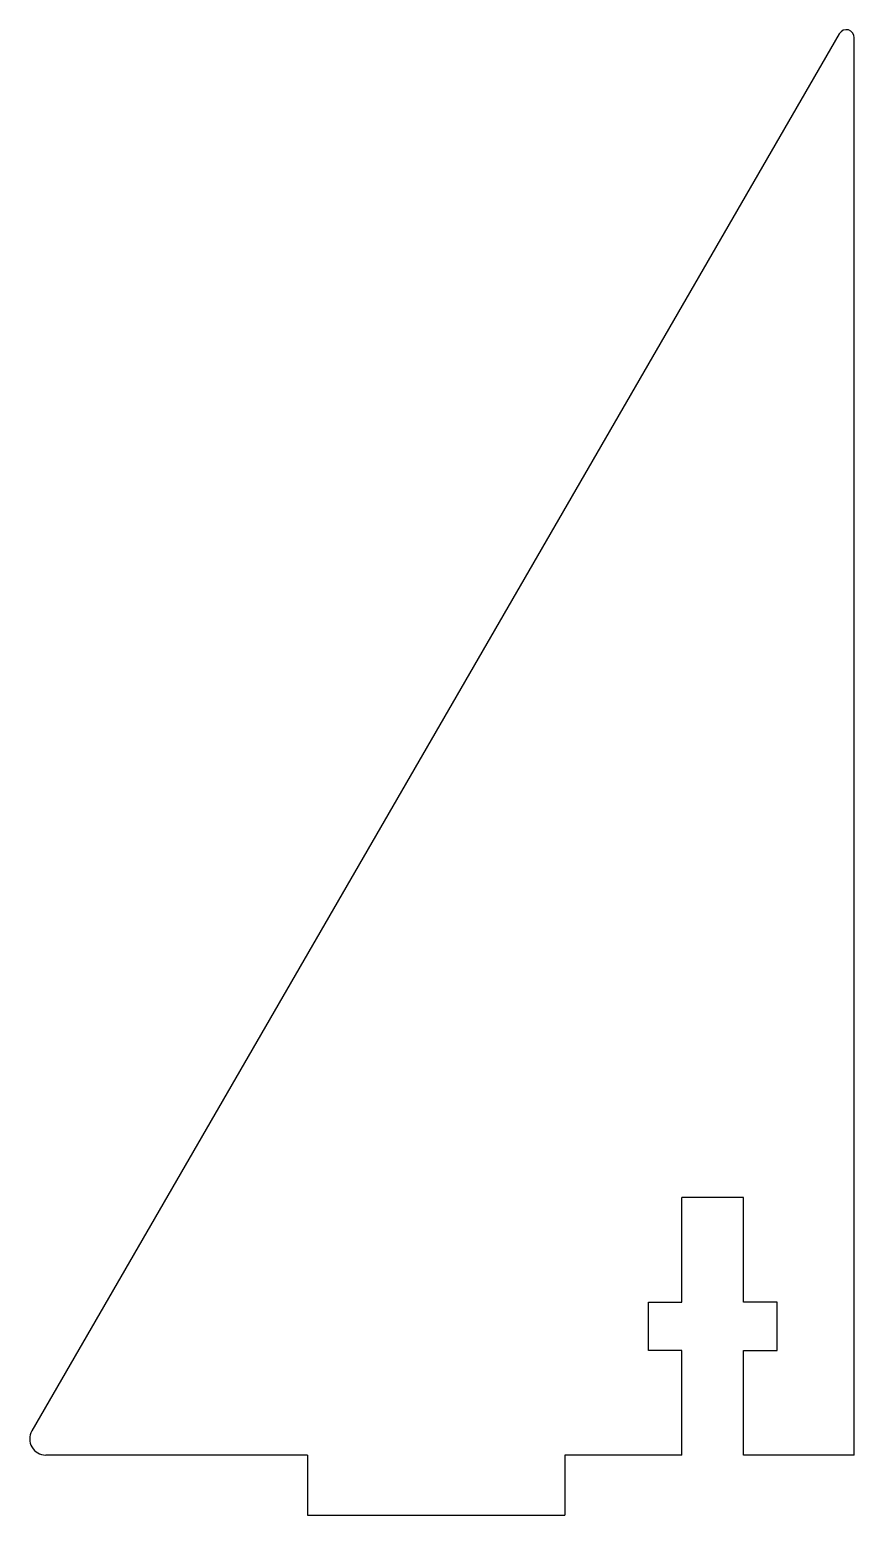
# Model space of a CAD drawing. Extents: x -1.6 to 0, y -0.12 to 2.77.
import ezdxf

# ---------------------------------------------------------------- set-up
doc = ezdxf.new("R2010")
doc.units = 0
doc.header["$MEASUREMENT"] = 0
doc.layers.add('VISIBLE', color=7, linetype='CONTINUOUS')

msp = doc.modelspace()

# ---------------------------------------------------------------- linework, layer by layer
at = {"layer": 'VISIBLE'}
for p, q in [((-0.0292, 2.7596, 0.117), (-1.5979, 0.0469, 0.117)), ((0, 0, 0.117), (0, 2.7518, 0.117)), ((-0.215, 0.5, 0.117), (-0.335, 0.5, 0.117)), ((-0.335, 0.297, 0.117), (-0.335, 0.5, 0.117)), ((-0.215, 0.297, 0.117), (-0.215, 0.5, 0.117)), ((-0.4, 0.203, 0.117), (-0.4, 0.297, 0.117)), ((-0.4, 0.297, 0.117), (-0.335, 0.297, 0.117)), ((-0.15, 0.297, 0.117), (-0.215, 0.297, 0.117)), ((-0.15, 0.203, 0.117), (-0.15, 0.297, 0.117)), ((-0.335, 0.203, 0.117), (-0.4, 0.203, 0.117)), ((-0.335, 0, 0.117), (-0.335, 0.203, 0.117)), ((-0.215, 0.203, 0.117), (-0.15, 0.203, 0.117)), ((-0.215, 0, 0.117), (-0.215, 0.203, 0.117)), ((-1.0625, 0, 0.117), (-1.5708, 0, 0.117)), ((-1.0625, 0, 0.117), (-1.0625, -0.117, 0.117)), ((-0.335, 0, 0.117), (-0.5625, 0, 0.117)), ((0, 0, 0.117), (-0.215, 0, 0.117)), ((-0.5625, 0, 0.117), (-0.5625, -0.117, 0.117)), ((-1.0625, -0.117, 0.117), (-0.5625, -0.117, 0.117))]:
    msp.add_line(p, q, dxfattribs=at)
for centre, radius, start, end in [((-0.0156, 2.7518, 0.117), 0.0156, 0, 149.9596), ((-1.5708, 0.0312, 0.117), 0.0312, 149.9596, 270)]:
    msp.add_arc(centre, radius, start, end, dxfattribs=at)

doc.saveas('drawing.dxf')
